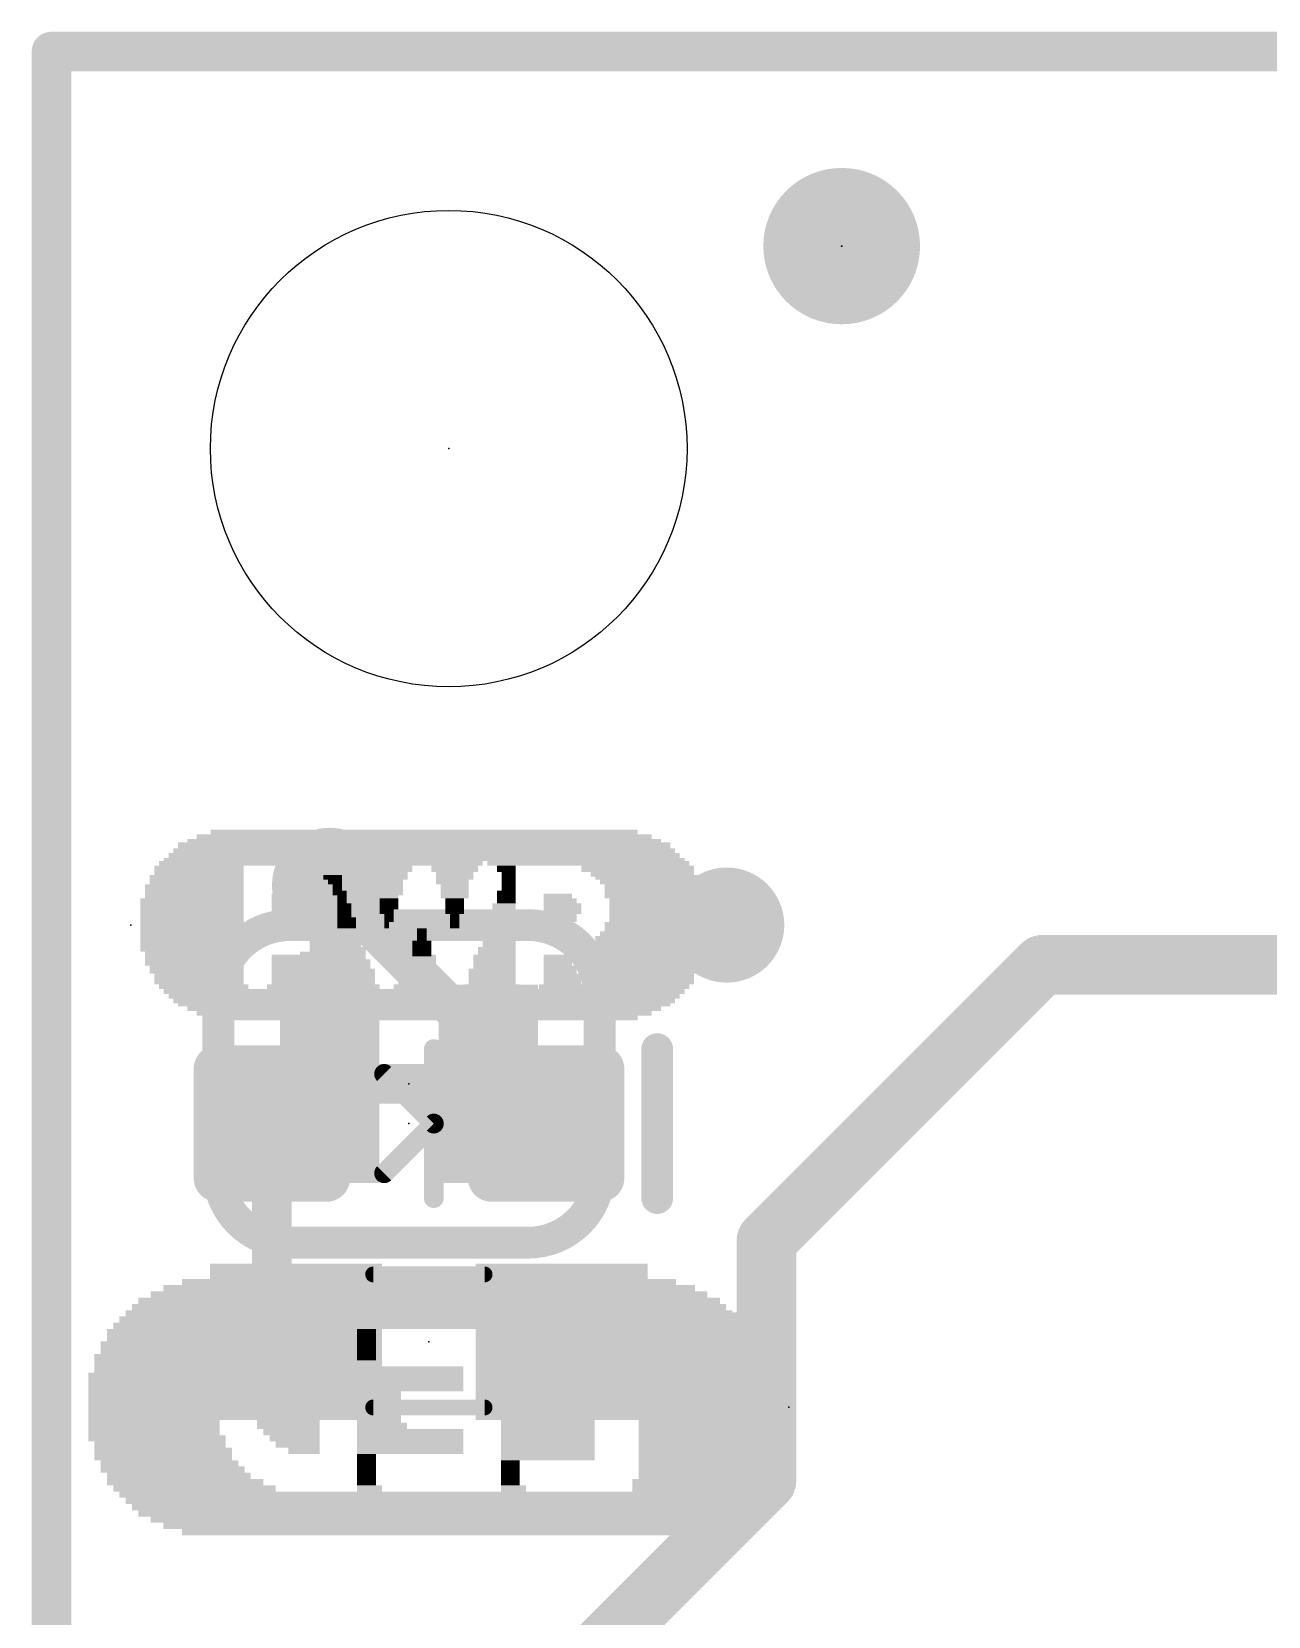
# Model space of a CAD drawing. Extents: x -27.9 to 58.7, y -19.6 to 25.5.
# Drawn here: x -0.13 to 7.78, y 15.39 to 25.53 of the extents above; entities that cross this region are included whole.
import ezdxf

# ---------------------------------------------------------------- set-up
doc = ezdxf.new("R2010")
doc.units = 0
for name, color, linetype in [('1', 12, 'CONTINUOUS'), ('16', 53, 'CONTINUOUS'), ('18', 110, 'CONTINUOUS'), ('20', 53, 'CONTINUOUS'), ('21', 41, 'CONTINUOUS'), ('22', 40, 'CONTINUOUS'), ('23', 53, 'CONTINUOUS'), ('24', 53, 'CONTINUOUS'), ('51', 53, 'CONTINUOUS')]:
    doc.layers.add(name, color=color, linetype=linetype)

# ---------------------------------------------------------------- blocks, each defined once
blk = doc.blocks.new('RECT160000X160000R30')
at = {"const_width": 0.15}
blk.add_lwpolyline([(0.425, -0.35), (0.425, 0.35, 0.4142), (0.35, 0.425), (-0.35, 0.425, 0.4142), (-0.425, 0.35), (-0.425, -0.35, 0.4142), (-0.35, -0.425), (0.35, -0.425, 0.4142)], format="xyb", close=True, dxfattribs=at)
blk.add_solid([(-0.3754, -0.3754), (0.3754, -0.3754), (-0.3754, 0.3754), (0.3754, 0.3754)])
blk = doc.blocks.new('PIE')
at = {"const_width": 0.5}
blk.add_lwpolyline([(0, -0.25, 1), (0, 0.25, 1), (0, -0.25)], format="xyb", dxfattribs=at)
blk = doc.blocks.new('RECT')
blk.add_solid([(-0.5, -0.5), (0.5, -0.5), (-0.5, 0.5), (0.5, 0.5)])
blk = doc.blocks.new('ROUNDV')
at = {"const_width": 0.5}
blk.add_lwpolyline([(0, -0.25, 1), (0, 0.25, 1), (0, -0.25)], format="xyb", dxfattribs=at)

msp = doc.modelspace()

# ---------------------------------------------------------------- linework, layer by layer
at = {"layer": '1'}
for points, const_width in [([(0, 0), (0, 25.4)], 0.254), ([(0, 25.4), (17.6276, 25.4)], 0.254), ([(3.163, 18.681), (1.778, 20.066)], 0.254), ([(6.3364, 19.558), (4.572, 17.7936)], 0.381), ([(14.39, 19.558), (6.3364, 19.558)], 0.381), ([(3.163, 18.542), (3.163, 18.681)], 0.254), ([(1.409, 17.299), (1.409, 18.542)], 0.254), ([(4.572, 17.7936), (4.572, 17.018)], 0.381), ([(1.563, 17.145), (1.409, 17.299)], 0.254), ([(3.263, 17.145), (4.445, 17.145)], 0.381), ([(4.445, 17.145), (4.572, 17.018)], 0.381), ([(4.572, 17.018), (4.572, 16.256)], 0.381), ([(4.572, 16.256), (3.525, 15.209)], 0.381), ([(3.525, 15.209), (3.525, 13.2)], 0.381)]:
    msp.add_lwpolyline(points, dxfattribs=dict(at, const_width=const_width))
for points, const_width in [([(0.0635, 25.4, 1), (-0.0635, 25.4)], 0.127), ([(0, 25.4635, 1), (0, 25.3365)], 0.127), ([(1.8229, 20.1109, 1), (1.7331, 20.0211)], 0.127), ([(6.3364, 19.6532, 1), (6.3364, 19.4627)], 0.1905), ([(6.4038, 19.4906, 1), (6.269, 19.6254)], 0.1905), ([(3.2265, 18.681, 1), (3.0995, 18.681)], 0.127), ([(3.1181, 18.6361, 1), (3.2079, 18.7259)], 0.127), ([(1.4725, 18.542, 1), (1.3455, 18.542)], 0.127), ([(3.0995, 18.542, 1), (3.2265, 18.542)], 0.127), ([(4.5046, 17.861, 1), (4.6394, 17.7262)], 0.1905), ([(4.6673, 17.7936, 1), (4.4768, 17.7936)], 0.1905), ([(1.4539, 17.3439, 1), (1.3641, 17.2541)], 0.127), ([(1.3455, 17.299, 1), (1.4725, 17.299)], 0.127), ([(3.263, 17.2402, 1), (3.263, 17.0497)], 0.1905), ([(4.5124, 17.2124, 1), (4.3776, 17.0776)], 0.1905), ([(4.445, 17.0497, 1), (4.445, 17.2402)], 0.1905), ([(1.5181, 17.1001, 1), (1.6079, 17.1899)], 0.127), ([(4.6673, 17.018, 1), (4.4768, 17.018)], 0.1905), ([(4.5046, 16.9506, 1), (4.6394, 17.0854)], 0.1905), ([(4.4768, 17.018, 1), (4.6673, 17.018)], 0.1905), ([(4.6394, 16.1886, 1), (4.5046, 16.3234)], 0.1905), ([(4.4768, 16.256, 1), (4.6673, 16.256)], 0.1905), ([(3.6203, 15.209, 1), (3.4298, 15.209)], 0.1905)]:
    msp.add_lwpolyline(points, format="xyb", dxfattribs=dict(at, const_width=const_width))
at = {"layer": '16', "const_width": 0.254}
for points in [[(0, 25.4), (17.6276, 25.4)], [(0, 0), (0, 25.4)], [(1.778, 20.066), (1.778, 18.796)]]:
    msp.add_lwpolyline(points, dxfattribs=at)
at = {"layer": '16', "const_width": 0.127}
for points in [[(0, 25.4635, 1), (0, 25.3365)], [(0.0635, 25.4, 1), (-0.0635, 25.4)], [(1.8415, 20.066, 1), (1.7145, 20.066)], [(1.7145, 18.796, 1), (1.8415, 18.796)]]:
    msp.add_lwpolyline(points, format="xyb", dxfattribs=at)
at = {"layer": '20', "const_width": 0.2032}
for points in [[(0, 25.4), (0, 0)], [(25.4, 25.4), (0, 25.4)]]:
    msp.add_lwpolyline(points, dxfattribs=at)
at = {"layer": '20', "const_width": 0.1016}
for points in [[(0.0508, 25.4, 1), (-0.0508, 25.4)], [(0, 25.4508, 1), (0, 25.3492)]]:
    msp.add_lwpolyline(points, format="xyb", dxfattribs=at)
at = {"layer": '20'}
msp.add_circle((2.54, 22.86), 1.524, dxfattribs=at)
at = {"layer": '21', "const_width": 0.2032}
msp.add_lwpolyline([(3.8735, 19.0183), (3.8735, 18.0658)], dxfattribs=at)
at = {"layer": '21', "const_width": 0.1016}
for points in [[(3.9243, 19.0183, 1), (3.8227, 19.0183)], [(3.8227, 18.0658, 1), (3.9243, 18.0658)]]:
    msp.add_lwpolyline(points, format="xyb", dxfattribs=at)
at = {"layer": '22'}
for points, const_width in [([(1.524, 19.812, 0.4142), (1.0668, 19.3548)], 0.2032), ([(1.524, 19.8628, 1), (1.524, 19.7612)], 0.1016), ([(1.524, 19.7612, 1), (1.524, 19.8628)], 0.1016), ([(3.5052, 19.3548, 0.4142), (3.048, 19.812)], 0.2032), ([(3.048, 19.8628, 1), (3.048, 19.7612)], 0.1016), ([(3.048, 19.7612, 1), (3.048, 19.8628)], 0.1016), ([(1.1176, 19.3548, 1), (1.016, 19.3548)], 0.1016), ([(1.016, 19.3548, 1), (1.1176, 19.3548)], 0.1016), ([(3.556, 19.3548, 1), (3.4544, 19.3548)], 0.1016), ([(3.4544, 19.3548, 1), (3.556, 19.3548)], 0.1016), ([(1.0668, 18.2372, 0.4142), (1.524, 17.78)], 0.2032), ([(1.1176, 18.2372, 1), (1.016, 18.2372)], 0.1016), ([(1.016, 18.2372, 1), (1.1176, 18.2372)], 0.1016), ([(3.048, 17.78, 0.4142), (3.5052, 18.2372)], 0.2032), ([(3.556, 18.2372, 1), (3.4544, 18.2372)], 0.1016), ([(3.4544, 18.2372, 1), (3.556, 18.2372)], 0.1016), ([(1.524, 17.8308, 1), (1.524, 17.7292)], 0.1016), ([(1.524, 17.7292, 1), (1.524, 17.8308)], 0.1016), ([(3.048, 17.8308, 1), (3.048, 17.7292)], 0.1016), ([(3.048, 17.7292, 1), (3.048, 17.8308)], 0.1016)]:
    msp.add_lwpolyline(points, format="xyb", dxfattribs=dict(at, const_width=const_width))
at = {"layer": '22', "const_width": 0.2032}
for points in [[(3.048, 19.812), (1.524, 19.812)], [(1.0668, 18.2372), (1.0668, 19.3548)], [(3.5052, 18.2372), (3.5052, 19.3548)], [(1.524, 17.78), (3.048, 17.78)]]:
    msp.add_lwpolyline(points, dxfattribs=at)
at = {"layer": '23'}
for p in [(5.0546, 24.1554), (2.54, 22.86), (0.508, 19.812), (2.286, 18.542), (2.413, 17.145)]:
    msp.add_point(p, dxfattribs=at)
at = {"layer": '24'}
for p in [(5.0521, 24.1554), (2.286, 18.796), (4.7142, 16.7284)]:
    msp.add_point(p, dxfattribs=at)
at = {"layer": '51'}
for points, const_width in [([(2.4447, 19.0183), (2.4447, 18.542)], 0.127), ([(2.4447, 18.542), (2.1273, 18.8595)], 0.127), ([(2.4447, 18.542), (2.1273, 18.2245)], 0.127), ([(2.4447, 18.542), (2.4447, 18.0658)], 0.127), ([(2.057, 17.577), (2.769, 17.577)], 0.1016), ([(2.057, 16.726), (2.769, 16.726)], 0.1016)]:
    msp.add_lwpolyline(points, dxfattribs=dict(at, const_width=const_width))
for points, const_width in [([(2.4765, 19.0183, 1), (2.413, 19.0183)], 0.0635), ([(2.1497, 18.882, 1), (2.1048, 18.837)], 0.0635), ([(2.4765, 18.542, 1), (2.413, 18.542)], 0.0635), ([(2.413, 18.542, 1), (2.4765, 18.542)], 0.0635), ([(2.4672, 18.5195, 1), (2.4223, 18.5645)], 0.0635), ([(2.4223, 18.5195, 1), (2.4672, 18.5645)], 0.0635), ([(2.1048, 18.247, 1), (2.1497, 18.202)], 0.0635), ([(2.413, 18.0658, 1), (2.4765, 18.0658)], 0.0635), ([(2.057, 17.6024, 1), (2.057, 17.5516)], 0.0508), ([(2.769, 17.5516, 1), (2.769, 17.6024)], 0.0508), ([(2.057, 16.7514, 1), (2.057, 16.7006)], 0.0508), ([(2.769, 16.7006, 1), (2.769, 16.7514)], 0.0508)]:
    msp.add_lwpolyline(points, format="xyb", dxfattribs=dict(at, const_width=const_width))

# ---------------------------------------------------------------- block references
at = {"layer": '1'}
msp.add_blockref('PIE', (5.0546, 24.1554), dxfattribs=at)
at = {"layer": '1', "rotation": 270}
for p in [(1.409, 18.542), (3.163, 18.542)]:
    msp.add_blockref('RECT160000X160000R30', p, dxfattribs=at)
at = {"layer": '1', "xscale": 1.1}
for p in [(1.563, 17.145), (3.263, 17.145)]:
    msp.add_blockref('RECT', p, dxfattribs=at)
at = {"layer": '16'}
msp.add_blockref('PIE', (5.0521, 24.1554), dxfattribs=at)
at = {"layer": '16', "rotation": 180}
for p, xscale, yscale in [((1.778, 18.796), 0.635, 1.27), ((2.794, 18.796), 0.635, 1.27), ((2.286, 18.796), 0.4064, 0.254)]:
    msp.add_blockref('RECT', p, dxfattribs=dict(at, xscale=xscale, yscale=yscale))
at = {"layer": '18', "xscale": 0.7366, "yscale": 0.7366}
for p in [(1.778, 20.066), (1.778, 20.066), (4.318, 19.812), (4.318, 19.812)]:
    msp.add_blockref('ROUNDV', p, dxfattribs=at)
at = {"layer": '21'}
for p, xscale, yscale in [((2.383, 20.377), 2.91, 0.03), ((2.383, 20.407), 2.73, 0.03), ((2.383, 20.287), 3.21, 0.03), ((2.383, 20.322), 3.15, 0.04), ((2.383, 20.352), 3.03, 0.02), ((0.943, 20.172), 0.57, 0.04), ((1.318, 20.207), 1.26, 0.03), ((2.383, 20.232), 3.33, 0.02), ((2.383, 20.257), 3.27, 0.03), ((1.768, 20.172), 0.24, 0.04), ((2.368, 20.207), 0.78, 0.03), ((2.158, 20.172), 0.3, 0.04), ((2.578, 20.172), 0.3, 0.04), ((3.433, 20.207), 1.29, 0.03), ((2.908, 20.172), 0.12, 0.04), ((3.748, 20.172), 0.72, 0.04), ((0.913, 20.052), 0.63, 0.04), ((0.928, 20.117), 0.6, 0.03), ((0.928, 20.087), 0.6, 0.03), ((0.943, 20.137), 0.57, 0.03), ((1.783, 20.137), 0.15, 0.03), ((1.798, 20.117), 0.12, 0.03), ((1.813, 20.087), 0.09, 0.03), ((1.828, 20.052), 0.06, 0.04), ((2.158, 20.137), 0.24, 0.03), ((2.158, 20.117), 0.24, 0.03), ((2.143, 20.087), 0.21, 0.03), ((2.158, 20.052), 0.18, 0.04), ((2.578, 20.137), 0.24, 0.03), ((2.578, 20.117), 0.24, 0.03), ((2.563, 20.087), 0.21, 0.03), ((2.578, 20.052), 0.18, 0.04), ((2.923, 20.137), 0.09, 0.03), ((2.923, 20.117), 0.09, 0.03), ((2.923, 20.087), 0.09, 0.03), ((2.923, 20.052), 0.09, 0.04), ((3.778, 20.137), 0.66, 0.03), ((3.808, 20.117), 0.66, 0.03), ((3.823, 20.087), 0.63, 0.03), ((3.853, 20.052), 0.63, 0.04), ((0.898, 19.967), 0.66, 0.03), ((0.913, 20.017), 0.63, 0.03), ((0.913, 19.997), 0.63, 0.03), ((1.498, 19.997), 0.18, 0.03), ((1.528, 19.967), 0.24, 0.03), ((1.843, 20.017), 0.09, 0.03), ((1.858, 19.997), 0.06, 0.03), ((1.858, 19.967), 0.06, 0.03), ((2.158, 20.017), 0.18, 0.03), ((2.143, 19.997), 0.15, 0.03), ((2.158, 19.967), 0.12, 0.03), ((2.578, 20.017), 0.18, 0.03), ((2.578, 19.997), 0.18, 0.03), ((2.578, 19.967), 0.12, 0.03), ((2.908, 20.017), 0.12, 0.03), ((2.908, 19.997), 0.12, 0.03), ((2.908, 19.967), 0.12, 0.03), ((3.238, 19.997), 0.18, 0.03), ((3.253, 19.967), 0.21, 0.03), ((3.853, 20.017), 0.63, 0.03), ((3.853, 19.997), 0.63, 0.03), ((3.883, 19.967), 0.63, 0.03), ((0.898, 19.932), 0.66, 0.04), ((0.898, 19.897), 0.66, 0.03), ((0.898, 19.867), 0.66, 0.03), ((1.528, 19.932), 0.24, 0.04), ((1.528, 19.897), 0.24, 0.03), ((1.528, 19.867), 0.24, 0.03), ((1.873, 19.932), 0.09, 0.04), ((1.873, 19.897), 0.09, 0.03), ((1.873, 19.867), 0.09, 0.03), ((2.158, 19.932), 0.12, 0.04), ((2.143, 19.897), 0.09, 0.03), ((2.158, 19.867), 0.06, 0.03), ((2.578, 19.932), 0.12, 0.04), ((2.578, 19.897), 0.12, 0.03), ((2.578, 19.867), 0.06, 0.03), ((2.893, 19.932), 0.15, 0.04), ((2.893, 19.897), 0.15, 0.03), ((2.893, 19.867), 0.15, 0.03), ((3.268, 19.932), 0.24, 0.04), ((3.268, 19.897), 0.24, 0.03), ((3.253, 19.867), 0.21, 0.03), ((3.883, 19.932), 0.63, 0.04), ((3.883, 19.897), 0.63, 0.03), ((3.883, 19.867), 0.63, 0.03), ((0.898, 19.847), 0.66, 0.03), ((0.898, 19.812), 0.66, 0.04), ((0.898, 19.777), 0.66, 0.03), ((0.898, 19.757), 0.66, 0.03), ((1.513, 19.847), 0.21, 0.03), ((1.873, 19.777), 0.15, 0.03), ((1.888, 19.757), 0.18, 0.03), ((1.888, 19.847), 0.12, 0.03), ((1.888, 19.812), 0.12, 0.04), ((2.158, 19.847), 0.06, 0.03), ((2.143, 19.812), 0.03, 0.04), ((2.368, 19.777), 0.06, 0.03), ((2.368, 19.757), 0.06, 0.03), ((2.578, 19.847), 0.06, 0.03), ((2.578, 19.812), 0.06, 0.04), ((2.863, 19.757), 0.21, 0.03), ((2.878, 19.847), 0.18, 0.03), ((2.878, 19.812), 0.18, 0.04), ((2.878, 19.777), 0.18, 0.03), ((3.253, 19.847), 0.21, 0.03), ((3.853, 19.757), 0.69, 0.03), ((3.868, 19.812), 0.66, 0.04), ((3.868, 19.777), 0.66, 0.03), ((3.883, 19.847), 0.63, 0.03), ((0.898, 19.727), 0.66, 0.03), ((0.898, 19.692), 0.66, 0.04), ((0.898, 19.657), 0.66, 0.03), ((1.843, 19.657), 0.33, 0.03), ((1.858, 19.692), 0.24, 0.04), ((1.873, 19.727), 0.21, 0.03), ((2.368, 19.692), 0.12, 0.04), ((2.368, 19.657), 0.12, 0.03), ((2.368, 19.727), 0.06, 0.03), ((2.848, 19.657), 0.24, 0.03), ((2.863, 19.727), 0.21, 0.03), ((2.863, 19.692), 0.21, 0.04), ((3.838, 19.727), 0.72, 0.03), ((3.838, 19.692), 0.72, 0.04), ((3.853, 19.657), 0.69, 0.03), ((0.913, 19.627), 0.63, 0.03), ((0.913, 19.607), 0.63, 0.03), ((0.913, 19.572), 0.63, 0.04), ((1.708, 19.607), 0.6, 0.03), ((1.723, 19.572), 0.63, 0.04), ((1.798, 19.627), 0.42, 0.03), ((2.368, 19.607), 0.18, 0.03), ((2.368, 19.572), 0.18, 0.04), ((2.368, 19.627), 0.12, 0.03), ((2.833, 19.607), 0.27, 0.03), ((2.833, 19.572), 0.27, 0.04), ((2.848, 19.627), 0.24, 0.03), ((3.238, 19.607), 0.18, 0.03), ((3.238, 19.572), 0.18, 0.04), ((3.838, 19.627), 0.66, 0.03), ((3.853, 19.607), 0.63, 0.03), ((3.853, 19.572), 0.63, 0.04), ((0.928, 19.537), 0.6, 0.03), ((0.928, 19.517), 0.6, 0.03), ((0.943, 19.487), 0.57, 0.03), ((0.943, 19.452), 0.57, 0.04), ((1.723, 19.537), 0.63, 0.03), ((1.738, 19.517), 0.66, 0.03), ((1.738, 19.487), 0.66, 0.03), ((1.738, 19.452), 0.66, 0.04), ((2.353, 19.452), 0.27, 0.04), ((2.368, 19.517), 0.24, 0.03), ((2.368, 19.487), 0.24, 0.03), ((2.368, 19.537), 0.18, 0.03), ((2.818, 19.517), 0.3, 0.03), ((2.818, 19.487), 0.3, 0.03), ((2.818, 19.452), 0.3, 0.04), ((2.833, 19.537), 0.27, 0.03), ((3.253, 19.537), 0.21, 0.03), ((3.253, 19.517), 0.21, 0.03), ((3.268, 19.487), 0.24, 0.03), ((3.268, 19.452), 0.24, 0.04), ((3.853, 19.537), 0.57, 0.03), ((3.853, 19.517), 0.57, 0.03), ((3.838, 19.487), 0.54, 0.03), ((3.838, 19.452), 0.54, 0.04), ((0.973, 19.417), 0.57, 0.03), ((2.383, 19.387), 3.33, 0.03), ((2.383, 19.357), 3.27, 0.03), ((1.738, 19.417), 0.72, 0.03), ((2.353, 19.417), 0.33, 0.03), ((2.818, 19.417), 0.36, 0.03), ((3.268, 19.417), 0.3, 0.03), ((3.793, 19.417), 0.57, 0.03), ((2.383, 19.327), 3.21, 0.03), ((2.383, 19.307), 3.15, 0.03), ((2.383, 19.277), 3.03, 0.03), ((2.383, 19.247), 2.91, 0.03), ((2.383, 19.217), 2.73, 0.03)]:
    msp.add_blockref('RECT', p, dxfattribs=dict(at, xscale=xscale, yscale=yscale))
at = {"layer": '22', "yscale": 0.04, "rotation": 180}
for p, xscale in [((2.4142, 17.5284), 3.16), ((2.4142, 17.4484), 3.56), ((2.4142, 17.4884), 3.4), ((2.4142, 17.3284), 3.88), ((2.4142, 17.3684), 3.8), ((2.4142, 17.4084), 3.72), ((2.4142, 17.2484), 4.04), ((2.4142, 17.2884), 3.96), ((0.7942, 17.1284), 0.96), ((0.8742, 17.2084), 1.04), ((0.8342, 17.1684), 0.96), ((2.0142, 17.2084), 0.12), ((2.0142, 17.1684), 0.12), ((2.0142, 17.1284), 0.12), ((3.1942, 17.2084), 0.64), ((3.1942, 17.1684), 0.64), ((3.1742, 17.1284), 0.6), ((4.0942, 17.2084), 0.76), ((4.1142, 17.1684), 0.72), ((4.1342, 17.1284), 0.76), ((0.7342, 17.0484), 0.92), ((0.7542, 17.0884), 0.88), ((2.0142, 17.0884), 0.12), ((2.0142, 17.0484), 0.12), ((3.1742, 17.0884), 0.6), ((3.1742, 17.0484), 0.6), ((4.1342, 17.0884), 0.76), ((4.1542, 17.0484), 0.8), ((0.6742, 16.9284), 0.88), ((0.7142, 17.0084), 0.88), ((0.6942, 16.9684), 0.84), ((1.5542, 16.9284), 0.32), ((1.5942, 16.9684), 0.24), ((2.0342, 17.0084), 0.16), ((2.2942, 16.9684), 0.68), ((2.2942, 16.9284), 0.68), ((3.1742, 17.0084), 0.6), ((3.1742, 16.9684), 0.6), ((3.1742, 16.9284), 0.6), ((4.1542, 17.0084), 0.8), ((4.1542, 16.9684), 0.8), ((4.1742, 16.9284), 0.84), ((0.6542, 16.8884), 0.84), ((0.6542, 16.8484), 0.84), ((0.6542, 16.8084), 0.84), ((1.5142, 16.8084), 0.4), ((1.5342, 16.8884), 0.36), ((1.5342, 16.8484), 0.36), ((2.2942, 16.8884), 0.68), ((2.2942, 16.8484), 0.68), ((2.0942, 16.8084), 0.28), ((3.1742, 16.8884), 0.6), ((3.1742, 16.8484), 0.6), ((3.1742, 16.8084), 0.6), ((4.1742, 16.8884), 0.84), ((4.1742, 16.8484), 0.84), ((4.1742, 16.8084), 0.84), ((0.6542, 16.7684), 0.84), ((0.6542, 16.7284), 0.84), ((1.5142, 16.7684), 0.4), ((1.5142, 16.7284), 0.4), ((2.0942, 16.7684), 0.28), ((2.0942, 16.7284), 0.28), ((3.1742, 16.7684), 0.6), ((3.1742, 16.7284), 0.6), ((4.1742, 16.7684), 0.84), ((4.1742, 16.7284), 0.84), ((0.6542, 16.6884), 0.84), ((0.6542, 16.6484), 0.84), ((0.6542, 16.6084), 0.84), ((1.5142, 16.6884), 0.4), ((1.5142, 16.6484), 0.4), ((1.5142, 16.6084), 0.4), ((2.0942, 16.6884), 0.28), ((2.0942, 16.6484), 0.28), ((2.1142, 16.6084), 0.32), ((3.1742, 16.6884), 0.6), ((3.1742, 16.6484), 0.6), ((3.1742, 16.6084), 0.6), ((4.1742, 16.6884), 0.84), ((4.1742, 16.6484), 0.84), ((4.1742, 16.6084), 0.84), ((0.6542, 16.5684), 0.84), ((0.6742, 16.5284), 0.88), ((1.5342, 16.5684), 0.36), ((1.5542, 16.5284), 0.32), ((2.2942, 16.5684), 0.68), ((2.2942, 16.5284), 0.68), ((3.1742, 16.5684), 0.6), ((3.1742, 16.5284), 0.6), ((4.1742, 16.5684), 0.84), ((4.1742, 16.5284), 0.84), ((0.6942, 16.4884), 0.84), ((0.7142, 16.4484), 0.88), ((0.7142, 16.4084), 0.88), ((1.5742, 16.4884), 0.28), ((1.6142, 16.4484), 0.2), ((2.2942, 16.4884), 0.68), ((2.2942, 16.4484), 0.68), ((2.0142, 16.4084), 0.12), ((3.1742, 16.4884), 0.6), ((3.1742, 16.4484), 0.6), ((3.1742, 16.4084), 0.6), ((4.1542, 16.4884), 0.8), ((4.1542, 16.4484), 0.8), ((4.1542, 16.4084), 0.8), ((0.7542, 16.3684), 0.88), ((0.7742, 16.3284), 0.92), ((2.0142, 16.3684), 0.12), ((2.0142, 16.3284), 0.12), ((2.9342, 16.3684), 0.12), ((2.9342, 16.3284), 0.12), ((4.1342, 16.3684), 0.76), ((4.1342, 16.3284), 0.76), ((0.8142, 16.2884), 0.92), ((0.9142, 16.2084), 1.04), ((2.0142, 16.2884), 0.12), ((2.0142, 16.2484), 0.12), ((2.0342, 16.2084), 0.16), ((2.9342, 16.2884), 0.12), ((2.9342, 16.2484), 0.12), ((2.9542, 16.2084), 0.16), ((4.0942, 16.2484), 0.76), ((4.0742, 16.2084), 0.72), ((4.1142, 16.2884), 0.72), ((2.4142, 16.1684), 3.96), ((2.4142, 16.1284), 3.88), ((2.4142, 16.0884), 3.8), ((2.4142, 16.0484), 3.72), ((2.4142, 16.0084), 3.56), ((2.4142, 15.9684), 3.4), ((2.4142, 15.9284), 3.16)]:
    msp.add_blockref('RECT', p, dxfattribs=dict(at, xscale=xscale))
msp.add_blockref('RECT', (0.8542, 16.2484), dxfattribs=at)
at = {"layer": '51', "xscale": 0.5001, "yscale": 0.95}
for p in [(1.8249, 17.1501), (2.9933, 17.1501)]:
    msp.add_blockref('RECT', p, dxfattribs=at)

doc.saveas('drawing.dxf')
